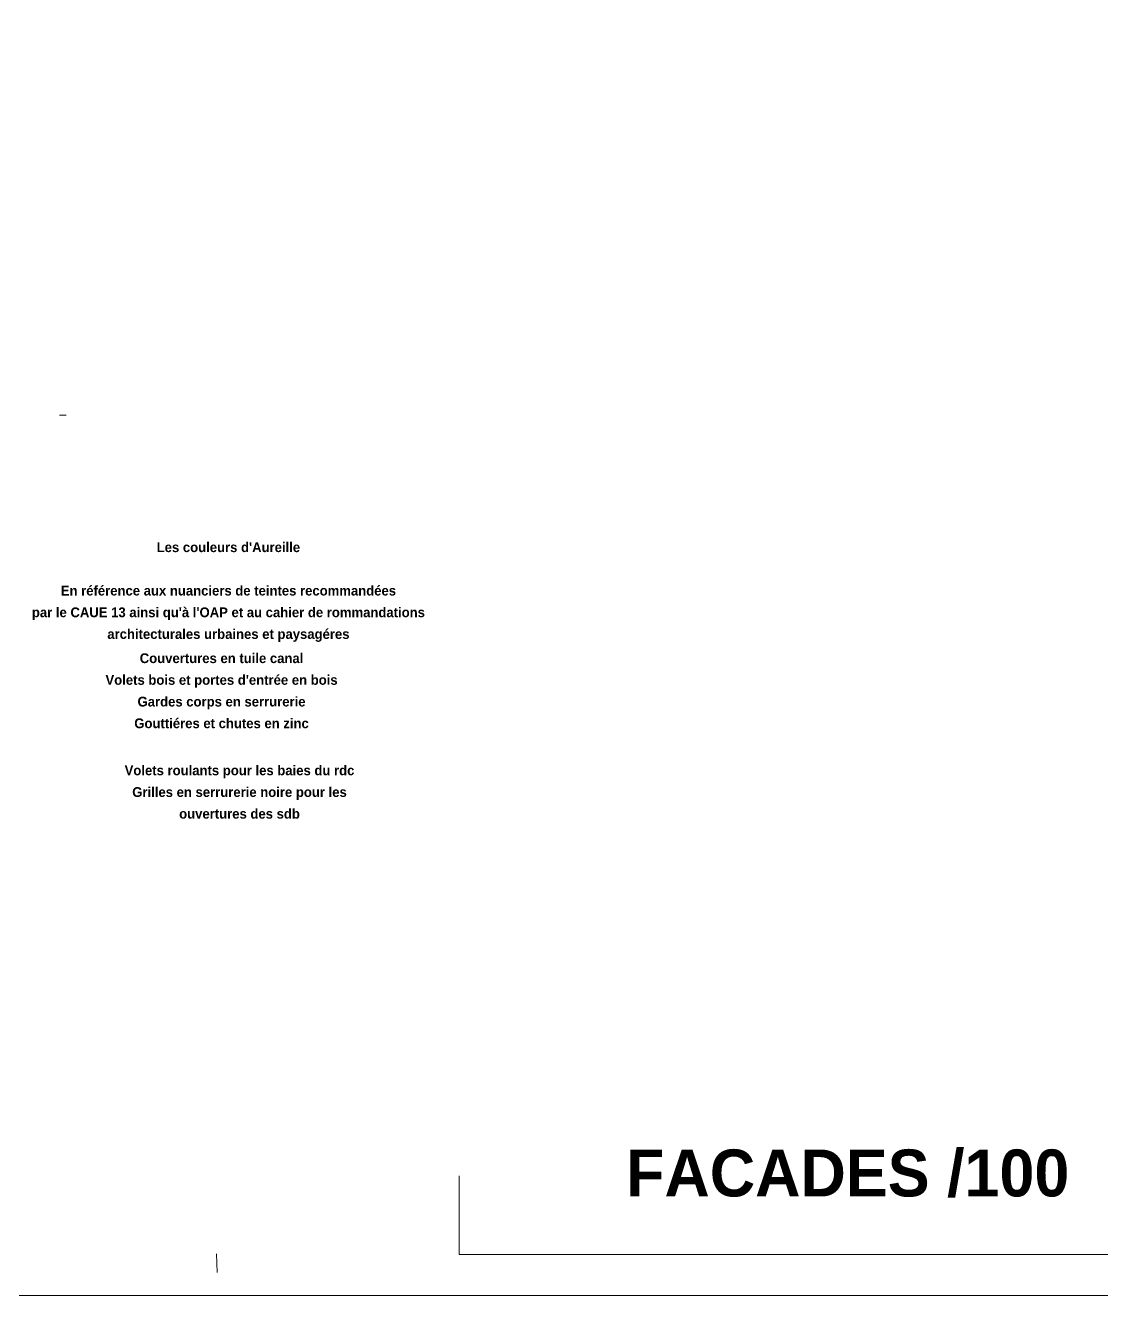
# Model space of a CAD drawing. Header units: metres. Extents: x 1.8 to 61.8, y -52.8 to -10.8.
# Drawn here: x 36.16 to 46.82, y -52.77 to -40.18 of the extents above; entities that cross this region are included whole.
import ezdxf
from ezdxf.enums import TextEntityAlignment as Align

# ---------------------------------------------------------------- set-up
doc = ezdxf.new("R2010")
doc.units = ezdxf.units.M
doc.header["$MEASUREMENT"] = 0
doc.layers.add('Calque commun', color=7, linetype='Continuous')
doc.layers.add('Textes', color=7, linetype='Continuous')
doc.styles.add('Century Gothic13', font='GOTHICB.TTF', dxfattribs={"height": 0.193894})
doc.styles.add('Century Gothic18', font='GOTHICB.TTF', dxfattribs={"height": 0.193894})
doc.styles.add('Century Gothic9', font='GOTHICB.TTF', dxfattribs={"height": 0.465345})

# ---------------------------------------------------------------- blocks, each defined once
blk = doc.blocks.new('CARTDCE')
at = {"layer": 'Calque commun', "color": 9, "linetype": 'Continuous', "lineweight": 9}
for q in [(-21.798, 1.265), (20.202, -0.3)]:
    blk.add_line((-21.798, -0.3), q, dxfattribs=at)
blk = doc.blocks.new('facade villa 123-31')
at = {"layer": 'Calque commun', "color": 7, "linetype": 'Continuous', "lineweight": 9}
for p, q in [((-15.964, 23.48), (-15.829, 23.48)), ((-12.849, 6.857), (-12.836, 6.484))]:
    blk.add_line(p, q, dxfattribs=at)
at = {"layer": 'Calque commun', "color": 5, "linetype": 'ByBlock', "lineweight": -2, "insert": (-12.396, 15.478), "char_height": 0.19389, "attachment_point": 8, "line_spacing_factor": 1.330625, "style": 'Century Gothic18'}
blk.add_mtext('Volets roulants pour les baies du rdc\\PGrilles en serrurerie noire pour les\\Pouvertures des sdb', dxfattribs=at)
at = {"layer": 'Textes', "color": 5, "linetype": 'ByBlock', "lineweight": -2, "char_height": 0.19389, "attachment_point": 8, "line_spacing_factor": 1.330625, "style": 'Century Gothic13'}
for s, insert in [("Les couleurs d'Aureille\\P\\PEn référence aux nuanciers de teintes recommandées\\Ppar le CAUE 13 ainsi qu'à l'OAP et au cahier de rommandations\\Parchitecturales urbaines et paysagéres\\P", (-12.616, 18.984)), ("Couvertures en tuile canal\\PVolets bois et portes d'entrée en bois\\PGardes corps en serrurerie\\PGouttiéres et chutes en zinc", (-12.752, 17.271))]:
    blk.add_mtext(s, dxfattribs=dict(at, insert=insert))

msp = doc.modelspace()

# ---------------------------------------------------------------- block references
at = {"layer": 'Calque commun', "color": 0, "linetype": 'ByBlock', "lineweight": -2, "xscale": 0.5, "yscale": 0.5, "zscale": 0.5}
for name, p in [('CARTDCE', (51.356, -52.21)), ('facade villa 123-31', (44.478, -55.779))]:
    msp.add_blockref(name, p, dxfattribs=at)

# ---------------------------------------------------------------- texts
at = {"layer": 'Textes', "color": 5, "linetype": 'ByBlock', "lineweight": -2, "style": 'Century Gothic9'}
msp.add_text('FACADES /100', height=0.46535, dxfattribs=at).set_placement((42.11, -51.318), align=Align.TOP_LEFT)

# ---------------------------------------------------------------- meshes
at = {"layer": 'Calque commun', "color": 7, "linetype": 'Continuous', "lineweight": 9}
mesh = msp.add_polyface(dxfattribs=at)
corners = [(61.764, -10.766), (1.764, -10.766), (1.764, -52.766), (61.764, -52.766)]
mesh.append_faces([[corners[k] for k in face] for face in [(0, 1, 2, 3)]], dxfattribs={"color": 7})

doc.saveas('drawing.dxf')
